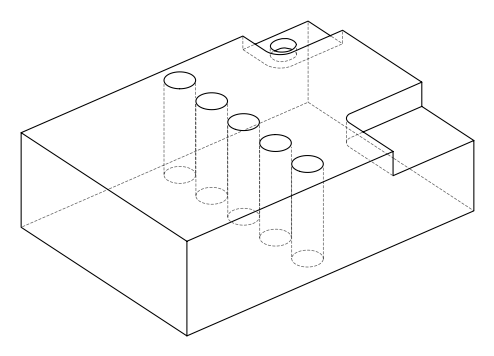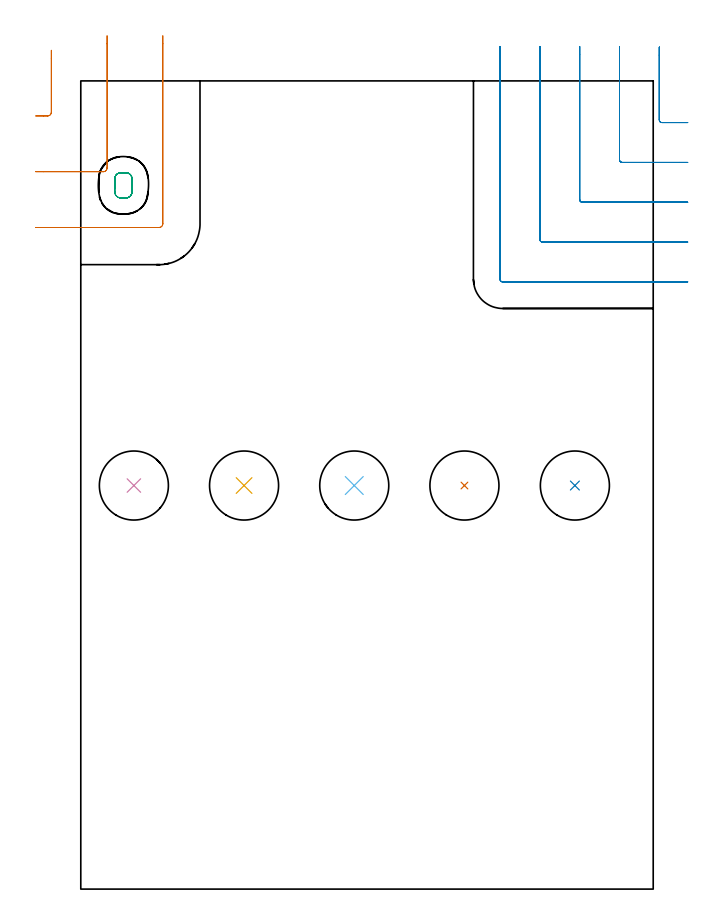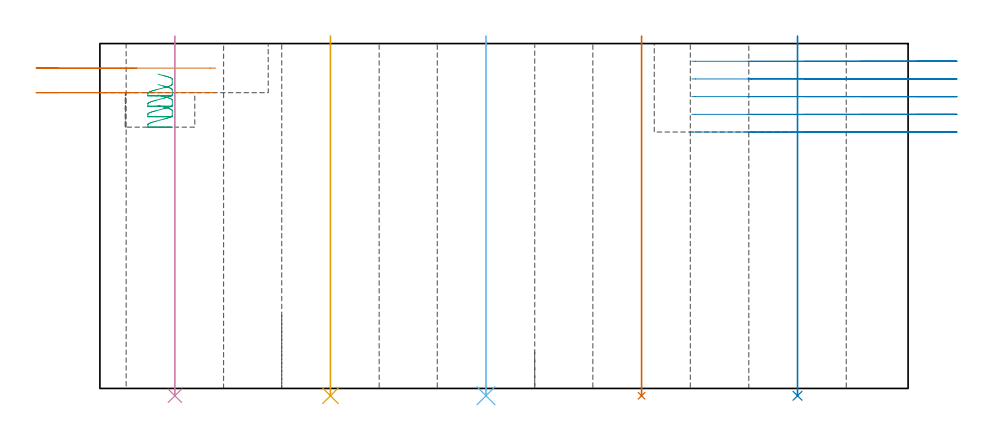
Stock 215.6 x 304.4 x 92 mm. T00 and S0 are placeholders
(PLAN: 8 operations, 3 tool changes, 9.1 min)
(1 MILL_CORNER_NOTCH_RECTANGULAR | CORNER_NOTCH_RECTANGULAR | UGT0201_006 | Follow Part, ap 7, ae 75% | 1.03 min | 40040 mm3)
(2 MILL_CORNER_NOTCH_RECTANGULAR_1 | CORNER_NOTCH_RECTANGULAR_1 | UGT0201_136 | Follow Part, ap 5, ae 75% | 5.54 min | 136322 mm3)
(3 MILL_RECTANGULAR_POCKET | POCKET_RECTANGULAR_STRAIGHT | NXT0201_011 | Follow Part, ap 3, ae 75% | 0.6 min | 3115 mm3)
(4 INDEXABLE_INSERT_DRILL_THROUGH_HOLE_FROM_SOLID | STEP1HOLE | NXT0302_023 | 0.39 min | 48816 mm3)
(5 INDEXABLE_INSERT_DRILL_THROUGH_HOLE_FROM_SOLID_1 | STEP1HOLE_1 | NXT0302_023 | 0.39 min | 48823 mm3)
(6 INDEXABLE_INSERT_DRILL_THROUGH_HOLE_FROM_SOLID_2 | STEP1HOLE_2 | NXT0302_023 | 0.39 min | 48809 mm3)
(7 INDEXABLE_INSERT_DRILL_THROUGH_HOLE_FROM_SOLID_3 | STEP1HOLE_3 | NXT0302_023 | 0.39 min | 48826 mm3)
(8 INDEXABLE_INSERT_DRILL_THROUGH_HOLE_FROM_SOLID_4 | STEP1HOLE_4 | NXT0302_023 | 0.39 min | 48821 mm3)
(TOOL UGT0201_006 | End Mill 28 mm | D28 FL25 Z2)
(TOOL UGT0201_136 | Carbide End Mill 20.0 | D20 FL30 Z4)
(TOOL NXT0201_011 | ENDMILL 12mm [2P460-1200-NA 1630] | D12 FL38 Z6)
(TOOL NXT0302_023 | Index. Insert Drill 26mm [880-D2600L32-05] | D26 PA176 FL130 Z2)
(OP 1 MILL_CORNER_NOTCH_RECTANGULAR)
G17 G21 G94 G90
T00 M6
G54
G17 G0 G90 X-17. Y291.2 S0 M3
G43 Z102. H0
Z85.45
G94 G1 X-14. F250.
X-12.495 F500.
G3 X-11.1 Y292.595 R1.4
G1 Y312.932
Y315.932 F250.
G0 Z102.
X-17. Y270.2
Z85.45
G1 X-14.
X8.505 F500.
G3 X9.9 Y271.595 R1.4
G1 Y318.4
Y321.4 F250.
G0 Z102.
X-17. Y249.2
Z85.45
G1 X-14.
X29.505 F500.
G3 X30.9 Y250.595 R1.4
G1 Y318.4
Y321.4 F250.
G0 Z102.
X-17. Y291.2
Z78.9
G1 X-14.
X-12.495 F500.
G3 X-11.1 Y292.595 R1.4
G1 Y312.932
Y315.932 F250.
G0 Z102.
X-17. Y270.2
Z78.9
G1 X-14.
X8.505 F500.
G3 X9.9 Y271.595 R1.4
G1 Y318.4
Y321.4 F250.
G0 Z102.
X-17. Y249.2
Z78.9
G1 X-14.
X29.505 F500.
G3 X30.9 Y250.595 R1.4
G1 Y318.4
Y321.4 F250.
G0 Z102.
M5
M2
(OP 2 MILL_CORNER_NOTCH_RECTANGULAR_1)
G17 G21 G94 G90
T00 M6
G54
G17 G0 G90 X217.9 Y317.132 S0 M3
G43 Z102. H0
Z87.28
G94 G1 Y314.132 F250.
Y289.695 F500.
G3 X218.895 Y288.7 R1.
G1 X225.6
X228.6 F250.
G0 Z102.
X202.9 Y317.4
Z87.28
G1 Y314.4
Y274.695 F500.
G3 X203.895 Y273.7 R1.
G1 X225.6
X228.6 F250.
G0 Z102.
X187.9 Y317.4
Z87.28
G1 Y314.4
Y259.695 F500.
G3 X188.895 Y258.7 R1.
G1 X225.6
X228.6 F250.
G0 Z102.
X172.9 Y317.4
Z87.28
G1 Y314.4
Y244.696 F500.
G3 X173.896 Y243.7 R1.
G1 X225.6
X228.6 F250.
G0 Z102.
X157.9 Y317.4
Z87.28
G1 Y314.4
Y229.696 F500.
G3 X158.896 Y228.7 R1.
G1 X225.6
X228.6 F250.
G0 Z102.
X217.9 Y317.132
Z82.56
G1 Y314.132
Y289.695 F500.
G3 X218.895 Y288.7 R1.
G1 X225.6
X228.6 F250.
G0 Z102.
X202.9 Y317.4
Z82.56
G1 Y314.4
Y274.695 F500.
G3 X203.895 Y273.7 R1.
G1 X225.6
X228.6 F250.
G0 Z102.
X187.9 Y317.4
Z82.56
G1 Y314.4
Y259.695 F500.
G3 X188.895 Y258.7 R1.
G1 X225.6
X228.6 F250.
G0 Z102.
X172.9 Y317.4
Z82.56
G1 Y314.4
Y244.696 F500.
G3 X173.896 Y243.7 R1.
G1 X225.6
X228.6 F250.
G0 Z102.
X157.9 Y317.4
Z82.56
G1 Y314.4
Y229.696 F500.
G3 X158.896 Y228.7 R1.
G1 X225.6
X228.6 F250.
G0 Z102.
X217.9 Y317.132
Z77.84
G1 Y314.132
Y289.695 F500.
G3 X218.895 Y288.7 R1.
G1 X225.6
X228.6 F250.
G0 Z102.
X202.9 Y317.4
Z77.84
G1 Y314.4
Y274.695 F500.
G3 X203.895 Y273.7 R1.
G1 X225.6
X228.6 F250.
G0 Z102.
X187.9 Y317.4
Z77.84
G1 Y314.4
Y259.695 F500.
G3 X188.895 Y258.7 R1.
G1 X225.6
X228.6 F250.
G0 Z102.
X172.9 Y317.4
Z77.84
G1 Y314.4
Y244.696 F500.
G3 X173.896 Y243.7 R1.
G1 X225.6
X228.6 F250.
G0 Z102.
X157.9 Y317.4
Z77.84
G1 Y314.4
Y229.696 F500.
G3 X158.896 Y228.7 R1.
G1 X225.6
X228.6 F250.
G0 Z102.
X217.9 Y317.132
Z73.12
G1 Y314.132
Y289.695 F500.
G3 X218.895 Y288.7 R1.
G1 X225.6
X228.6 F250.
G0 Z102.
X202.9 Y317.4
Z73.12
G1 Y314.4
Y274.695 F500.
G3 X203.895 Y273.7 R1.
G1 X225.6
X228.6 F250.
G0 Z102.
X187.9 Y317.4
Z73.12
G1 Y314.4
Y259.695 F500.
G3 X188.895 Y258.7 R1.
G1 X225.6
X228.6 F250.
G0 Z102.
X172.9 Y317.4
Z73.12
G1 Y314.4
Y244.696 F500.
G3 X173.896 Y243.7 R1.
G1 X225.6
X228.6 F250.
G0 Z102.
X157.9 Y317.4
Z73.12
G1 Y314.4
Y229.696 F500.
G3 X158.896 Y228.7 R1.
G1 X225.6
X228.6 F250.
G0 Z102.
X217.9 Y317.132
Z68.4
G1 Y314.132
Y289.695 F500.
G3 X218.895 Y288.7 R1.
G1 X225.6
X228.6 F250.
G0 Z102.
X202.9 Y317.4
Z68.4
G1 Y314.4
Y274.695 F500.
G3 X203.895 Y273.7 R1.
G1 X225.6
X228.6 F250.
G0 Z102.
X187.9 Y317.4
Z68.4
G1 Y314.4
Y259.695 F500.
G3 X188.895 Y258.7 R1.
G1 X225.6
X228.6 F250.
G0 Z102.
X172.9 Y317.4
Z68.4
G1 Y314.4
Y244.696 F500.
G3 X173.896 Y243.7 R1.
G1 X225.6
X228.6 F250.
G0 Z102.
X157.9 Y317.4
Z68.4
G1 Y314.4
Y229.696 F500.
G3 X158.896 Y228.7 R1.
G1 X225.6
X228.6 F250.
G0 Z102.
M5
M2
(OP 3 MILL_RECTANGULAR_POCKET)
G17 G21 G94 G90
T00 M6
G54
G17 G0 G90 X15.499 Y260.3 S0 M3
G43 Z102. H1
Z83.85
G94 G1 X17. Z83.448 F250.
X17.152 Z83.407
X17.561 Y260.364 Z83.296
X17.952 Y260.501 Z83.185
X18.312 Y260.705 Z83.074
X18.63 Y260.97 Z82.963
X18.895 Y261.288 Z82.852
X19.099 Y261.648 Z82.741
X19.236 Y262.039 Z82.63
X19.3 Y262.448 Z82.519
Y267.652 Z81.125
X19.236 Y268.061 Z81.014
X19.099 Y268.452 Z80.903
X18.895 Y268.812 Z80.792
X18.63 Y269.13 Z80.681
X18.312 Y269.395 Z80.57
X17.952 Y269.599 Z80.46
X17.561 Y269.736 Z80.349
X17.152 Y269.8 Z80.238
X14.948 Z79.647
X14.539 Y269.736 Z79.536
X14.148 Y269.599 Z79.425
X13.788 Y269.395 Z79.314
X13.47 Y269.13 Z79.203
X13.205 Y268.812 Z79.092
X13.001 Y268.452 Z78.981
X12.864 Y268.061 Z78.871
X12.8 Y267.652 Z78.76
Y267.5 Z78.719
Y265.05 Z78.062
Y262.6 F500.
G3 X15.1 Y260.3 R2.3
G1 X17.
G3 X19.3 Y262.6 R2.3
G1 Y267.5
G3 X17. Y269.8 R2.3
G1 X15.1
G3 X12.8 Y267.5 R2.3
G1 Y265.05
Y264.05
G0 X15.499 Y260.3 Z81.062
G1 X17. Z80.66 F250.
X17.152 Z80.62
X17.561 Y260.364 Z80.509
X17.952 Y260.501 Z80.398
X18.312 Y260.705 Z80.287
X18.63 Y260.97 Z80.176
X18.895 Y261.288 Z80.065
X19.099 Y261.648 Z79.954
X19.236 Y262.039 Z79.843
X19.3 Y262.448 Z79.732
Y267.652 Z78.338
X19.236 Y268.061 Z78.227
X19.099 Y268.452 Z78.116
X18.895 Y268.812 Z78.005
X18.63 Y269.13 Z77.894
X18.312 Y269.395 Z77.783
X17.952 Y269.599 Z77.672
X17.561 Y269.736 Z77.561
X17.152 Y269.8 Z77.45
X14.948 Z76.86
X14.539 Y269.736 Z76.749
X14.148 Y269.599 Z76.638
X13.788 Y269.395 Z76.527
X13.47 Y269.13 Z76.416
X13.205 Y268.812 Z76.305
X13.001 Y268.452 Z76.194
X12.864 Y268.061 Z76.083
X12.8 Y267.652 Z75.972
Y267.5 Z75.931
Y265.05 Z75.275
Y262.6 F500.
G3 X15.1 Y260.3 R2.3
G1 X17.
G3 X19.3 Y262.6 R2.3
G1 Y267.5
G3 X17. Y269.8 R2.3
G1 X15.1
G3 X12.8 Y267.5 R2.3
G1 Y265.05
Y264.05
G0 X15.499 Y260.3 Z78.275
G1 X17. Z77.873 F250.
X17.152 Z77.832
X17.561 Y260.364 Z77.721
X17.952 Y260.501 Z77.61
X18.312 Y260.705 Z77.499
X18.63 Y260.97 Z77.388
X18.895 Y261.288 Z77.277
X19.099 Y261.648 Z77.166
X19.236 Y262.039 Z77.055
X19.3 Y262.448 Z76.944
Y267.652 Z75.55
X19.236 Y268.061 Z75.439
X19.099 Y268.452 Z75.328
X18.895 Y268.812 Z75.217
X18.63 Y269.13 Z75.106
X18.312 Y269.395 Z74.995
X17.952 Y269.599 Z74.885
X17.561 Y269.736 Z74.774
X17.152 Y269.8 Z74.663
X14.948 Z74.072
X14.539 Y269.736 Z73.961
X14.148 Y269.599 Z73.85
X13.788 Y269.395 Z73.739
X13.47 Y269.13 Z73.628
X13.205 Y268.812 Z73.517
X13.001 Y268.452 Z73.407
X12.864 Y268.061 Z73.296
X12.8 Y267.652 Z73.185
Y267.5 Z73.144
Y265.05 Z72.487
Y262.6 F500.
G3 X15.1 Y260.3 R2.3
G1 X17.
G3 X19.3 Y262.6 R2.3
G1 Y267.5
G3 X17. Y269.8 R2.3
G1 X15.1
G3 X12.8 Y267.5 R2.3
G1 Y265.05
Y264.05
G0 X15.499 Y260.3 Z75.487
G1 X17. Z75.085 F250.
X17.152 Z75.045
X17.561 Y260.364 Z74.934
X17.952 Y260.501 Z74.823
X18.312 Y260.705 Z74.712
X18.63 Y260.97 Z74.601
X18.895 Y261.288 Z74.49
X19.099 Y261.648 Z74.379
X19.236 Y262.039 Z74.268
X19.3 Y262.448 Z74.157
Y267.652 Z72.763
X19.236 Y268.061 Z72.652
X19.099 Y268.452 Z72.541
X18.895 Y268.812 Z72.43
X18.63 Y269.13 Z72.319
X18.312 Y269.395 Z72.208
X17.952 Y269.599 Z72.097
X17.561 Y269.736 Z71.986
X17.152 Y269.8 Z71.875
X14.948 Z71.285
X14.539 Y269.736 Z71.174
X14.148 Y269.599 Z71.063
X13.788 Y269.395 Z70.952
X13.47 Y269.13 Z70.841
X13.205 Y268.812 Z70.73
X13.001 Y268.452 Z70.619
X12.864 Y268.061 Z70.508
X12.8 Y267.652 Z70.397
Y267.5 Z70.356
Y265.05 Z69.7
Y262.6 F500.
G3 X15.1 Y260.3 R2.3
G1 X17.
G3 X19.3 Y262.6 R2.3
G1 Y267.5
G3 X17. Y269.8 R2.3
G1 X15.1
G3 X12.8 Y267.5 R2.3
G1 Y265.05
Y264.05
G0 Z102.
M5
M2
(OP 4 INDEXABLE_INSERT_DRILL_THROUGH_HOLE_FROM_SOLID)
G17 G21 G94 G90
T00 M6
G54
G17 G0 G90 X20. Y152. S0 M3
G43 Z102. H1
G94 G81 G98 Z-1.954 F250. R94.
G80
M5
M2
(OP 5 INDEXABLE_INSERT_DRILL_THROUGH_HOLE_FROM_SOLID_1)
G17 G21 G94 G90
T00 M6
G54
G17 G0 G90 X61.5 Y152. S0 M3
G43 Z102. H1
G94 G81 G98 Z-1.954 F250. R94.
G80
M5
M2
(OP 6 INDEXABLE_INSERT_DRILL_THROUGH_HOLE_FROM_SOLID_2)
G17 G21 G94 G90
T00 M6
G54
G17 G0 G90 X103. Y152. S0 M3
G43 Z102. H1
G94 G81 G98 Z-1.954 F250. R94.
G80
M5
M2
(OP 7 INDEXABLE_INSERT_DRILL_THROUGH_HOLE_FROM_SOLID_3)
G17 G21 G94 G90
T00 M6
G54
G17 G0 G90 X144.5 Y152. S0 M3
G43 Z102. H1
G94 G81 G98 Z-1.954 F250. R94.
G80
M5
M2
(OP 8 INDEXABLE_INSERT_DRILL_THROUGH_HOLE_FROM_SOLID_4)
G17 G21 G94 G90
T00 M6
G54
G17 G0 G90 X186.1 Y152. S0 M3
G43 Z102. H1
G94 G81 G98 Z-1.954 F250. R94.
G80
M5
M2
